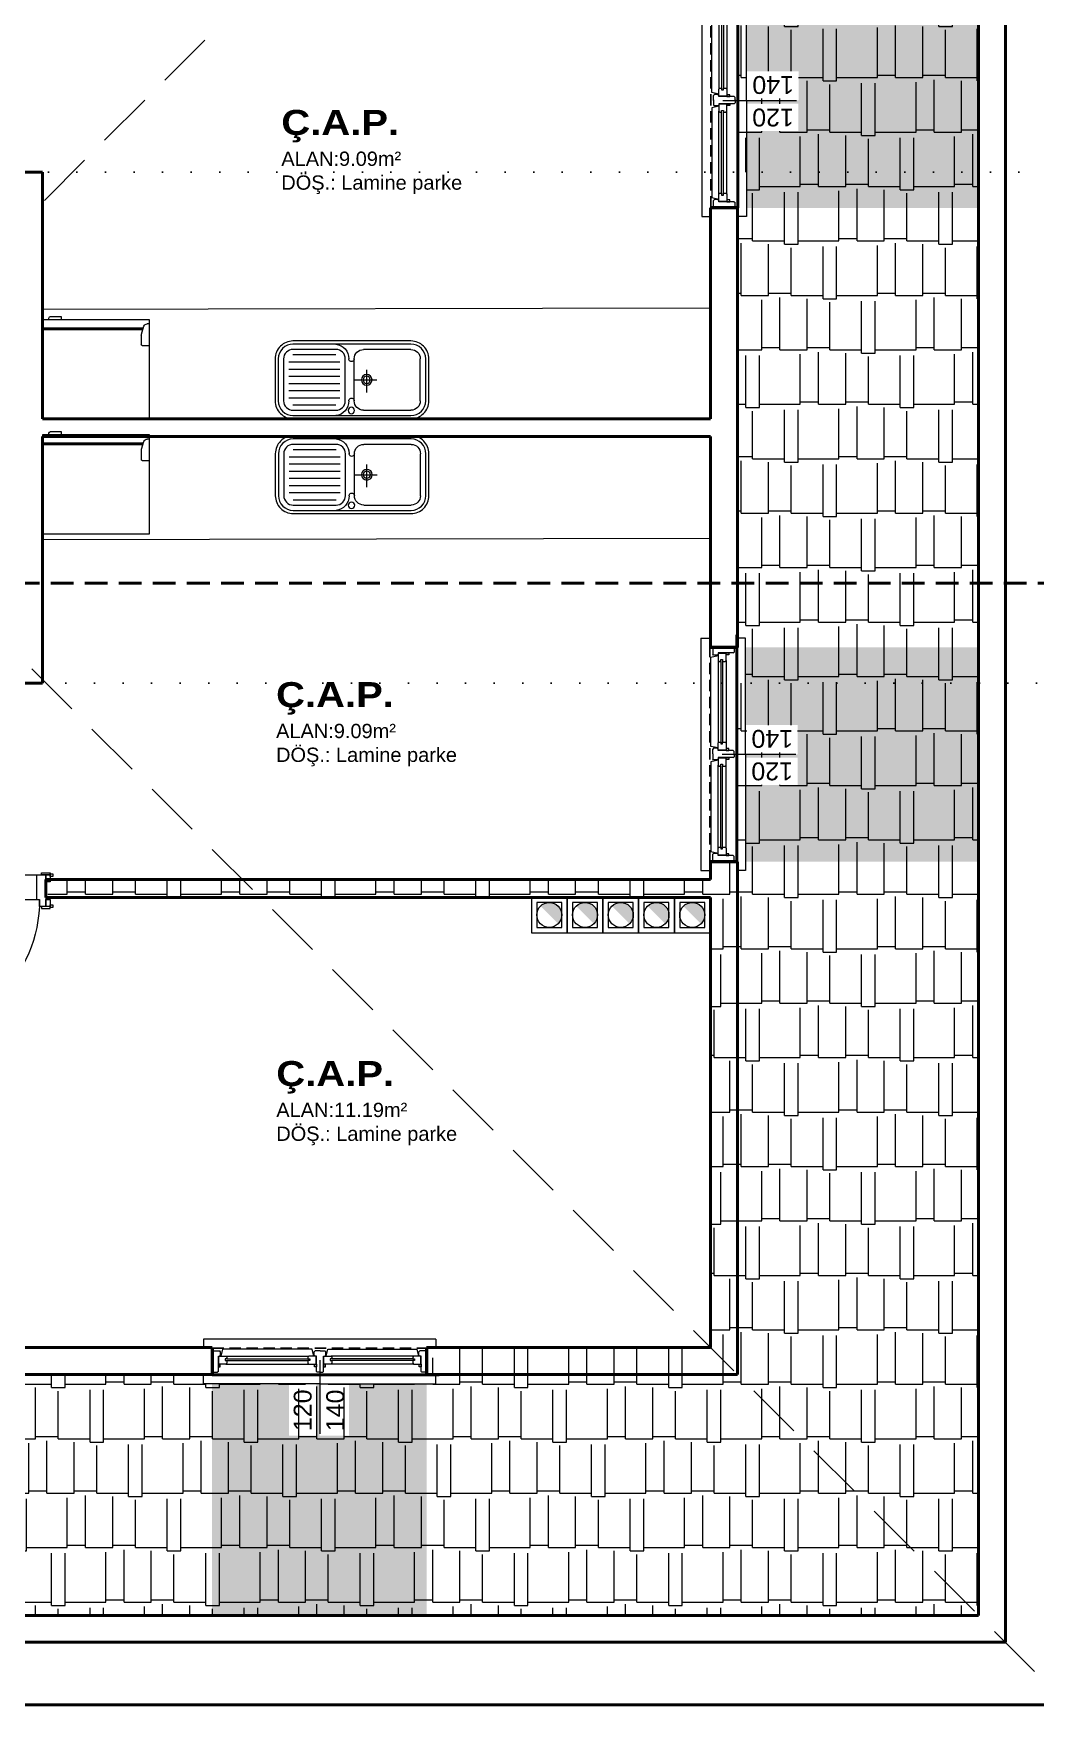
# Model space of a CAD drawing. Header units: millimetres. Extents: x 768 to 14077, y 324 to 18132.
# Drawn here: x 4215 to 4775, y 10309 to 11248 of the extents above; entities that cross this region are included whole.
import ezdxf

# ---------------------------------------------------------------- set-up
doc = ezdxf.new("R2010")
doc.units = ezdxf.units.MM
for name, pattern in [('DASHDOT', [25.4, 12.7, -6.35, 0, -6.35]), ('DOT2', [3.175, 0, -3.175]), ('HIDDEN', [9.525, 6.35, -3.175]), ('HIDDENX2', [19.05, 12.7, -6.35])]:
    doc.linetypes.add(name, pattern=pattern)
for name, color, linetype, lineweight in [('KAPI', 30, 'Continuous', 20), ('SEM_DUVAR1', 136, 'Continuous', 40), ('SEM_hidden', 8, 'HIDDEN', 13), ('SEM_INCE', 8, 'Continuous', 5), ('SEM_KAPI', 30, 'Continuous', 18), ('SEM_KESİK1', 254, 'HIDDENX2', 40), ('SEM_PENCERE', 133, 'Continuous', 13), ('SEM_TEFRIS', 225, 'Continuous', 9), ('SEM_YAZI2', 53, 'Continuous', 9)]:
    doc.layers.add(name, color=color, linetype=linetype, lineweight=lineweight)
doc.layers.add('SANAL', color=11, linetype='HIDDEN')
doc.layers.add('SEM_AKS', color=161, linetype='Continuous')
doc.styles.add('S', font='arial.ttf', dxfattribs={"width": 0.7})
doc.styles.get("Standard").update_dxf_attribs({"font": 'arial.ttf'})

# ---------------------------------------------------------------- blocks, each defined once
blk = doc.blocks.new('kap 1')
at = {"layer": 'SEM_INCE', "ltscale": 0.5}
for p, q in [((8.5, 10), (85, 10)), ((5, -4), (85, -4))]:
    blk.add_line(p, q, dxfattribs=at)
blk.add_arc((8.5, 10), 78, 360, 90, dxfattribs=at)
at = {"layer": 'SEM_KAPI'}
for p in [(85, 10), (86.5, 14)]:
    blk.add_line(p, (86.5, 10), dxfattribs=at)
for points in [[(3.5, 10), (8.5, 10), (8.5, 88), (3.5, 88)], [(-2.5, 14.5), (-2.5, 13), (-4, 13), (-4, 14.5)], [(2.5, 14), (2.5, 15), (-2.5, 15), (-2.5, 14)], [(0, 14), (0, 10), (-2.5, 10), (-2.5, 14)], [(87.5, 14), (87.5, 15), (92.5, 15), (92.5, 14)], [(90, 14), (90, 10), (92.5, 10), (92.5, 14)], [(92.5, 14.5), (92.5, 13), (94, 13), (94, 14.5)], [(0, 0), (0, -4), (-2.5, -4), (-2.5, 0)], [(90, 0), (90, -4), (92.5, -4), (92.5, 0)], [(-2.5, -3), (-2.5, -4.5), (-4, -4.5), (-4, -3)], [(2.5, -4), (2.5, -5), (-2.5, -5), (-2.5, -4)], [(87.5, -4), (87.5, -5), (92.5, -5), (92.5, -4)], [(92.5, -3), (92.5, -4.5), (94, -4.5), (94, -3)]]:
    blk.add_lwpolyline(points, close=True, dxfattribs=at)
for points in [[(5, 71), (4.25, 71), (3.5, 71.75)], [(7, 71), (7.75, 71), (8.5, 71.75)], [(5, 27), (4.25, 27), (3.5, 26.25)], [(7, 27), (7.75, 27), (8.5, 26.25)], [(5, 10), (5, -4), (0, -4), (0, 14), (3.5, 14)], [(85, 10), (85, -4), (90, -4), (90, 14), (86.5, 14)]]:
    blk.add_lwpolyline(points, dxfattribs=at)
at = {"layer": 'SEM_PENCERE'}
for points in [[(5, 25), (5, 73), (7, 73), (7, 25)], [(5.5, 25.5), (5.5, 72.5), (6.5, 72.5), (6.5, 25.5)]]:
    blk.add_lwpolyline(points, close=True, dxfattribs=at)
blk = doc.blocks.new('kapı 90 210')
at = {"layer": 'KAPI', "xscale": -1.140948896087914, "yscale": 1.140948896087914, "zscale": 1.140948896087914, "rotation": 90}
blk.add_blockref('kap 1', (1817.4, 1318.5), dxfattribs=at)
at = {"layer": 'SEM_YAZI2', "style": 'S', "width": 0.7}
blk.add_text('K1 / 90 / 210', height=9, rotation=0, dxfattribs=at).set_placement((1742.4, 1291.9))
blk = doc.blocks.new('VA')
at = {"layer": 'SANAL'}
for p, q in [((21735.95, 8968.79), (21615.95, 8968.81)), ((21735.95, 8953.79), (21615.95, 8953.81))]:
    blk.add_line(p, q, dxfattribs=at)
at = {"layer": 'SEM_DUVAR1'}
for p, q in [((21615.95, 8953.81), (21615.95, 8968.81)), ((21615.95, 8953.81), (21615.95, 8968.81)), ((21615.95, 8953.81), (21615.95, 8968.81)), ((21615.95, 8953.81), (21615.95, 8968.81)), ((21615.95, 8953.81), (21615.95, 8968.81)), ((21615.95, 8953.8), (21615.95, 8968.81)), ((21735.95, 8953.79), (21735.95, 8968.79)), ((21735.95, 8953.79), (21735.95, 8968.79)), ((21735.95, 8953.79), (21735.95, 8968.79)), ((21735.95, 8953.79), (21735.95, 8968.79)), ((21735.95, 8953.79), (21735.95, 8968.79)), ((21735.95, 8953.79), (21735.95, 8968.79)), ((21735.95, 8953.79), (21735.95, 8968.79))]:
    blk.add_line(p, q, dxfattribs=at)
blk.add_lwpolyline([(21609.1, 8968.81), (21615.95, 8968.81)], dxfattribs=at)
at = {"layer": 'SEM_PENCERE'}
for p, q in [((21610.95, 8973.81), (21610.95, 8968.81)), ((21675.83, 8973.8), (21610.95, 8973.81)), ((21675.83, 8973.8), (21740.95, 8973.79)), ((21740.95, 8973.79), (21740.95, 8968.79)), ((21615.95, 8968.81), (21610.95, 8968.81)), ((21615.95, 8968.81), (21615.95, 8962.91)), ((21615.95, 8967.39), (21618.75, 8967.38)), ((21615.95, 8962.91), (21616.25, 8962.91)), ((21615.95, 8962.36), (21615.95, 8953.81)), ((21616.25, 8962.91), (21616.25, 8959.86)), ((21619.25, 8966.88), (21618.75, 8967.38)), ((21619.25, 8966.88), (21619.25, 8958.38)), ((21619.25, 8964.38), (21620.25, 8964.38)), ((21619.25, 8962.88), (21619.25, 8964.38)), ((21620.25, 8962.88), (21619.25, 8962.88)), ((21623.45, 8962.88), (21619.45, 8962.88)), ((21619.45, 8962.88), (21619.45, 8958.38)), ((21620.25, 8964.38), (21620.25, 8962.88)), ((21623.45, 8962.88), (21669.61, 8962.87)), ((21623.95, 8962.38), (21623.45, 8962.88)), ((21623.95, 8960.88), (21623.95, 8962.38)), ((21669.11, 8962.37), (21669.61, 8962.87)), ((21669.11, 8960.87), (21669.11, 8962.37)), ((21669.61, 8962.87), (21673.61, 8962.87)), ((21673.81, 8964.37), (21672.81, 8964.37)), ((21672.81, 8964.37), (21672.81, 8962.87)), ((21672.81, 8962.87), (21673.81, 8962.87)), ((21673.61, 8962.87), (21673.61, 8958.37)), ((21673.81, 8966.87), (21674.31, 8967.37)), ((21673.81, 8966.87), (21673.81, 8958.37)), ((21673.81, 8962.87), (21673.81, 8964.37)), ((21675.71, 8967.37), (21674.31, 8967.37)), ((21675.71, 8967.37), (21675.83, 8967.37)), ((21675.95, 8967.37), (21675.83, 8967.37)), ((21675.95, 8967.37), (21677.35, 8967.37)), ((21677.85, 8966.87), (21677.35, 8967.37)), ((21677.85, 8966.87), (21677.85, 8958.37)), ((21677.85, 8964.37), (21678.85, 8964.37)), ((21677.85, 8962.87), (21677.85, 8964.37)), ((21678.85, 8962.87), (21677.85, 8962.87)), ((21678.05, 8962.87), (21678.05, 8958.37)), ((21682.05, 8962.87), (21678.05, 8962.87)), ((21678.85, 8964.37), (21678.85, 8962.87)), ((21728.45, 8962.86), (21682.05, 8962.87)), ((21682.55, 8962.37), (21682.05, 8962.87)), ((21682.55, 8960.87), (21682.55, 8962.37)), ((21727.95, 8962.36), (21728.45, 8962.86)), ((21727.95, 8960.86), (21727.95, 8962.36)), ((21728.45, 8962.86), (21732.45, 8962.86)), ((21732.65, 8964.36), (21731.65, 8964.36)), ((21731.65, 8964.36), (21731.65, 8962.86)), ((21731.65, 8962.86), (21732.65, 8962.86)), ((21732.45, 8962.86), (21732.45, 8958.36)), ((21732.65, 8966.86), (21733.15, 8967.36)), ((21732.65, 8966.86), (21732.65, 8958.36)), ((21732.65, 8962.86), (21732.65, 8964.36)), ((21735.95, 8967.36), (21733.15, 8967.36)), ((21735.95, 8962.89), (21735.65, 8962.89)), ((21735.65, 8962.89), (21735.65, 8959.84)), ((21735.95, 8968.79), (21735.95, 8962.89)), ((21735.95, 8968.79), (21740.95, 8968.79)), ((21735.95, 8962.34), (21735.95, 8953.79)), ((21615.95, 8953.81), (21610.95, 8953.81)), ((21610.95, 8948.81), (21610.95, 8953.81)), ((21616.25, 8959.86), (21615.95, 8959.86)), ((21615.95, 8955.39), (21619.95, 8955.38)), ((21619.25, 8958.38), (21619.95, 8958.38)), ((21619.45, 8958.38), (21623.45, 8958.38)), ((21619.95, 8958.38), (21620.45, 8957.88)), ((21620.45, 8955.88), (21619.95, 8955.38)), ((21620.45, 8957.88), (21620.45, 8955.88)), ((21621.54, 8954.38), (21620.65, 8958.38)), ((21671.51, 8954.37), (21621.54, 8954.38)), ((21622.95, 8959.88), (21622.95, 8960.88)), ((21622.95, 8960.88), (21623.95, 8960.88)), ((21623.95, 8959.88), (21622.95, 8959.88)), ((21623.45, 8958.38), (21623.95, 8958.88)), ((21623.45, 8958.38), (21669.61, 8958.37)), ((21623.95, 8960.88), (21669.11, 8960.87)), ((21623.95, 8959.88), (21669.11, 8959.87)), ((21623.95, 8958.88), (21623.95, 8959.88)), ((21670.11, 8960.87), (21669.11, 8960.87)), ((21669.11, 8958.87), (21669.11, 8959.87)), ((21669.11, 8959.87), (21670.11, 8959.87)), ((21669.61, 8958.37), (21669.11, 8958.87)), ((21673.61, 8958.37), (21669.61, 8958.37)), ((21670.11, 8959.87), (21670.11, 8960.87)), ((21672.4, 8958.37), (21671.51, 8954.37)), ((21673.11, 8958.37), (21672.61, 8957.87)), ((21672.61, 8957.87), (21672.61, 8955.87)), ((21672.61, 8955.87), (21673.11, 8955.37)), ((21673.81, 8958.37), (21673.11, 8958.37)), ((21675.71, 8955.37), (21673.11, 8955.37)), ((21675.71, 8955.37), (21675.83, 8955.37)), ((21675.95, 8955.37), (21675.83, 8955.37)), ((21675.95, 8955.37), (21678.55, 8955.37)), ((21677.85, 8958.37), (21678.55, 8958.37)), ((21678.05, 8958.37), (21682.05, 8958.37)), ((21678.55, 8958.37), (21679.05, 8957.87)), ((21679.05, 8955.87), (21678.55, 8955.37)), ((21679.05, 8957.87), (21679.05, 8955.87)), ((21679.25, 8958.37), (21680.14, 8954.37)), ((21680.14, 8954.37), (21730.35, 8954.36)), ((21681.55, 8959.87), (21681.55, 8960.87)), ((21681.55, 8960.87), (21682.55, 8960.87)), ((21682.55, 8959.87), (21681.55, 8959.87)), ((21682.05, 8958.37), (21682.55, 8958.87)), ((21728.45, 8958.36), (21682.05, 8958.37)), ((21727.95, 8960.86), (21682.55, 8960.87)), ((21727.95, 8959.86), (21682.55, 8959.87)), ((21682.55, 8958.87), (21682.55, 8959.87)), ((21728.95, 8960.86), (21727.95, 8960.86)), ((21727.95, 8958.86), (21727.95, 8959.86)), ((21727.95, 8959.86), (21728.95, 8959.86)), ((21728.45, 8958.36), (21727.95, 8958.86)), ((21732.45, 8958.36), (21728.45, 8958.36)), ((21728.95, 8959.86), (21728.95, 8960.86)), ((21730.35, 8954.36), (21731.24, 8958.36)), ((21731.95, 8958.36), (21731.45, 8957.86)), ((21731.45, 8957.86), (21731.45, 8955.86)), ((21731.45, 8955.86), (21731.95, 8955.36)), ((21732.65, 8958.36), (21731.95, 8958.36)), ((21735.95, 8955.36), (21731.95, 8955.36)), ((21735.65, 8959.84), (21735.95, 8959.84)), ((21735.95, 8953.79), (21740.95, 8953.79)), ((21740.95, 8948.79), (21740.95, 8953.79)), ((21610.95, 8948.81), (21740.95, 8948.79))]:
    blk.add_line(p, q, dxfattribs=at)
at = {"layer": 'SEM_TEFRIS'}
blk.add_line((21675.95, 8960.62), (21675.96, 9001.83), dxfattribs=at)
for s, p in [('140', (21662.32, 9000.37)), ('120', (21680.53, 9000.3))]:
    blk.add_text(s, height=10, rotation=269.98843, dxfattribs=at).set_placement(p)
blk = doc.blocks.new('Tekab45')
for p, q in [((6.5, 38.75), (33, 38.75)), ((-35.25, 31.75), (-6.75, 31.75)), ((-33, 35.75), (-9, 35.75)), ((1.25, 33.5), (1.25, 10)), ((38.25, 33.5), (38.25, 10)), ((-35.25, 27.75), (-6.75, 27.75)), ((-35.25, 23.75), (-6.75, 23.75)), ((-35.25, 19.75), (-6.75, 19.75)), ((-35.25, 15.75), (-6.75, 15.75)), ((-35.25, 11.75), (-6.75, 11.75)), ((-9, 7.75), (-33, 7.75)), ((33, 4.75), (6.5, 4.75))]:
    blk.add_line(p, q)
at = {"linetype": 'DASHDOT'}
for p, q in [((8.25, 28.75), (8.25, 14.75)), ((1.25, 21.75), (15.25, 21.75))]:
    blk.add_line(p, q, dxfattribs=at)
for points in [[(-33, 43.5), (33, 43.5, -0.414214), (43, 33.5), (43, 10, -0.414214), (33, 0), (-33, 0, -0.414214), (-43, 10), (-43, 33.5, -0.414214)], [(-33, 41.75), (33, 41.75, -0.414214), (41.25, 33.5), (41.25, 10, -0.414214), (33, 1.75), (-33, 1.75, -0.414214), (-41.25, 10), (-41.25, 33.5, -0.414214)], [(-38.25, 33.5, -0.414214), (-33, 38.75), (-9, 38.75, -0.414214), (-3.75, 33.5), (-3.75, 10, -0.414214), (-9, 4.75), (-33, 4.75, -0.414214), (-38.25, 10)]]:
    blk.add_lwpolyline(points, format="xyb", close=True)
at = {"linetype": 'Continuous'}
for centre, radius in [((-0.35, 38.89), 1.8), ((8.25, 21.75), 3), ((8.25, 21.75), 2)]:
    blk.add_circle(centre, radius, dxfattribs=at)
for centre, radius, start, end in [((-9.83, 33.71), 8.08, 358.50572, 84.11151), ((6.5, 33.5), 5.25, 90, 180), ((33, 33.5), 5.25, 0, 90), ((-0.25, 33.5), 1.5, 177.47925, 0), ((-9.83, 9.79), 8.08, 275.88849, 1.49428), ((-0.25, 10), 1.5, 0, 182.52075), ((6.5, 10), 5.25, 180, 270), ((33, 10), 5.25, 270, 0)]:
    blk.add_arc(centre, radius, start, end)
blk = doc.blocks.new('BUZDLB')
for p, q in [((-31.6, 29.2), (33.4, 29.2)), ((-31.6, -30.8), (-31.6, 29.2)), ((33.4, 29.2), (33.4, -30.8)), ((28.4, -21.5), (28.4, -15.8)), ((28.9, -15.3), (33.4, -15.3)), ((33.4, -15.3), (33.4, -28.3)), ((29.3, -24.8), (-31.6, -24.8)), ((29.5, -25.3), (-31.6, -25.3)), ((29.6, -25.8), (-31.6, -25.8)), ((28.5, -22.1), (30, -26.9)), ((33.4, -28.3), (31.9, -28.3)), ((33.4, -30.8), (-31.6, -30.8)), ((-27.6, -30.8), (-27.6, -31.8)), ((-26.6, -32.8), (-20.1, -32.8)), ((-20.1, -32.8), (-20.1, -30.8))]:
    blk.add_line(p, q)
for centre, radius, start, end in [((28.9, -15.8), 0.5, 90, 180), ((30.4, -21.5), 2, 180, 197.1027), ((31.9, -26.3), 2, 197.1027, 270), ((-26.6, -31.8), 1, 180, 270), ((-21.1, -31.8), 1, 270, 270)]:
    blk.add_arc(centre, radius, start, end)

msp = doc.modelspace()

# ---------------------------------------------------------------- hatches: boundary and pattern name
at = {"layer": 'SEM_TEFRIS'}
h = msp.add_hatch(dxfattribs=at)
h.set_pattern_fill('AR-RSHKE', color=256, scale=0.05)
h.set_pattern_definition([(0, (-355.13, 8724.027), (32.385, 15.24), [7.62, -6.35, 8.89, -3.81, 11.43, -5.08]), (0, (-347.51, 8724.662), (32.385, 15.24), [6.35, -24.13, 5.08, -7.62]), (0, (-332.27, 8723.075), (32.385, 15.24), [3.81, -39.37]), (90, (-355.13, 8724.027), (-10.795, 15.24), [14.605, -46.355]), (90, (-347.51, 8724.027), (-10.795, 15.24), [14.2875, -46.6725]), (90, (-341.16, 8724.027), (-10.795, 15.24), [13.335, -47.625]), (90, (-332.27, 8723.075), (-10.795, 15.24), [14.605, -46.355]), (90, (-328.46, 8723.075), (-10.795, 15.24), [14.605, -46.355]), (90, (-317.03, 8724.027), (-10.795, 15.24), [13.97, -46.99])])
h.paths.add_polyline_path([(2106.29, 10492.59), (2046.57, 10492.59), (1986.29, 10492.59), (1986.29, 10362.44), (2106.29, 10362.44)])
h.paths.add_polyline_path([(2047.49, 10463.46), (2047.49, 10491.88), (2062.81, 10491.88), (2062.81, 10463.46)], flags=16)
h.paths.add_polyline_path([(2044.6, 10463.53), (2029.28, 10463.53), (2029.28, 10491.94), (2044.6, 10491.94)], flags=16)
h.paths.add_polyline_path([(1824.7, 10843.85), (1824.7, 10884.39), (1695.43, 10884.39), (1695.43, 10784.44), (1824.7, 10784.44)])
h.paths.add_polyline_path([(1795.58, 10842.94), (1823.99, 10842.94), (1823.99, 10827.62), (1795.58, 10827.62)], flags=16)
h.paths.add_polyline_path([(1795.64, 10845.82), (1795.64, 10861.14), (1824.06, 10861.14), (1824.06, 10845.82)], flags=16)
h.paths.add_polyline_path([(1824.7, 10904.44), (1695.43, 10904.44), (1695.43, 10884.39), (1824.7, 10884.39)])
h.paths.add_polyline_path([(1824.34, 11270.44), (1695.43, 11270.44), (1695.43, 11170.39), (1824.34, 11170.39), (1824.34, 11194.23), (1795.22, 11194.23), (1795.22, 11210.58), (1824.34, 11210.58), (1824.34, 11212.43), (1795.28, 11212.43), (1795.28, 11227.75), (1824.34, 11227.75)])
h.paths.add_polyline_path([(1824.34, 11170.39), (1695.43, 11170.39), (1695.43, 11150.58), (1695.77, 11150.58), (1824.34, 11150.45)])
h.paths.add_polyline_path([(2106.43, 11677.44), (1986.43, 11677.44), (1986.43, 11548.4), (2030.26, 11548.4), (2030.26, 11577.52), (2046.62, 11577.52), (2046.62, 11548.4), (2048.47, 11548.4), (2048.47, 11577.46), (2063.79, 11577.46), (2063.79, 11548.4), (2106.43, 11548.4)])
h.paths.add_polyline_path([(2917.43, 11677.44), (2797.43, 11677.44), (2797.43, 11549.42), (2841.77, 11549.42), (2841.77, 11578.54), (2858.13, 11578.54), (2858.13, 11549.42), (2859.97, 11549.42), (2859.97, 11578.48), (2875.29, 11578.48), (2875.29, 11549.42), (2917.43, 11549.42)])
h.paths.add_polyline_path([(3310.43, 11677.44), (3190.43, 11677.44), (3190.43, 11549.43), (3233.81, 11549.43), (3233.81, 11578.56), (3250.17, 11578.56), (3250.17, 11549.43), (3252.02, 11549.43), (3252.02, 11578.49), (3267.34, 11578.49), (3267.34, 11549.43), (3310.43, 11549.43)])
h.paths.add_polyline_path([(2917.43, 10492.09), (2873.98, 10492.09), (2873.98, 10462.96), (2857.63, 10462.96), (2857.63, 10492.09), (2855.78, 10492.09), (2855.78, 10463.03), (2840.46, 10463.03), (2840.46, 10492.09), (2797.43, 10492.09), (2797.43, 10362.44), (2917.43, 10362.44)])
h.paths.add_polyline_path([(3310.43, 10492.94), (3267.26, 10492.94), (3267.26, 10463.82), (3250.9, 10463.82), (3250.9, 10492.94), (3249.05, 10492.94), (3249.05, 10463.88), (3233.74, 10463.88), (3233.74, 10492.94), (3190.43, 10492.94), (3190.43, 10362.44), (3310.43, 10362.44)])
h.paths.add_polyline_path([(4434.43, 10492.19), (4391.05, 10492.19), (4391.05, 10463.06), (4374.69, 10463.06), (4374.69, 10492.19), (4372.84, 10492.19), (4372.84, 10463.13), (4357.53, 10463.13), (4357.53, 10492.19), (4314.43, 10492.19), (4314.43, 10362.44), (4434.43, 10362.44)])
h.paths.add_polyline_path([(4743.43, 10884.39), (4613.01, 10884.39), (4613.01, 10860.94), (4642.14, 10860.94), (4642.14, 10844.58), (4613.01, 10844.58), (4613.01, 10842.74), (4642.07, 10842.74), (4642.07, 10827.42), (4613.01, 10827.42), (4613.01, 10784.44), (4743.43, 10784.44)])
h.paths.add_polyline_path([(4743.43, 11270.44), (4613.51, 11270.44), (4613.51, 11226.98), (4642.64, 11226.98), (4642.64, 11210.63), (4613.51, 11210.63), (4613.51, 11208.78), (4642.57, 11208.78), (4642.57, 11193.46), (4613.51, 11193.46), (4613.51, 11170.39), (4743.43, 11170.39)])
h.paths.add_polyline_path([(4743.43, 10904.44), (4613.01, 10904.44), (4613.01, 10884.39), (4743.43, 10884.39)])
h.paths.add_polyline_path([(4743.43, 11170.39), (4613.51, 11170.39), (4613.51, 11150.44), (4743.43, 11150.44)])
h.paths.add_polyline_path([(4434.43, 11677.44), (4314.43, 11677.44), (4314.43, 11549.78), (4358.31, 11549.78), (4358.31, 11578.9), (4376.52, 11578.9), (4376.52, 11578.84), (4391.83, 11578.84), (4391.83, 11549.78), (4434.43, 11549.78)])
h = msp.add_hatch(dxfattribs=at)
h.set_pattern_fill('AR-RSHKE', color=256, scale=0.1)
h.set_pattern_definition([(0, (-355.13, 8724.027), (64.77, 30.48), [15.24, -12.7, 17.78, -7.62, 22.86, -10.16]), (0, (-339.89, 8725.297), (64.77, 30.48), [12.7, -48.26, 10.16, -15.24]), (0, (-309.41, 8722.122), (64.77, 30.48), [7.62, -78.74]), (90, (-355.13, 8724.027), (-21.59, 30.48), [29.21, -92.71]), (90, (-339.89, 8724.027), (-21.59, 30.48), [28.575, -93.345]), (90, (-327.19, 8724.027), (-21.59, 30.48), [26.67, -95.25]), (90, (-309.41, 8722.122), (-21.59, 30.48), [29.21, -92.71]), (90, (-301.79, 8722.122), (-21.59, 30.48), [29.21, -92.71]), (90, (-278.93, 8724.027), (-21.59, 30.48), [27.94, -93.98])])
h.paths.add_polyline_path([(4743.43, 11677.44), (4647.43, 11677.44), (4406.43, 11677.44), (4121.43, 11677.44), (4121.43, 11542.44), (4314.43, 11542.44), (4608.43, 11542.44), (4608.43, 11537.44), (4608.43, 11270.46), (4608.57, 11270.46), (4608.57, 11170.39), (4743.43, 11170.39), (4743.43, 11542.44)])
h.paths.add_polyline_path([(4309.67, 11544.78), (4314.67, 11544.78), (4434.67, 11544.78), (4439.67, 11544.78), (4439.67, 11549.78), (4374.55, 11549.78), (4309.67, 11549.78)], flags=16)
h.paths.add_polyline_path([(4391.83, 11578.84), (4391.83, 11550.42), (4376.52, 11550.42), (4376.52, 11578.84)], flags=16)
h.paths.add_polyline_path([(4373.63, 11578.9), (4373.63, 11550.49), (4358.31, 11550.49), (4358.31, 11578.9)], flags=16)
h.paths.add_polyline_path([(4608.51, 11275.63), (4613.51, 11275.63), (4613.51, 11226.98), (4642.64, 11226.98), (4642.64, 11211.67), (4613.51, 11211.67), (4613.51, 11275.63), (4608.51, 11275.63), (4608.51, 11270.63), (4608.51, 11270.63)], flags=16)
h.paths.add_polyline_path([(4614.16, 11208.78), (4642.57, 11208.78), (4642.57, 11193.46), (4614.16, 11193.46)], flags=16)
h.paths.add_polyline_path([(4743.43, 11170.39), (4613.51, 11170.39), (4613.51, 11145.63), (4608.43, 11145.63), (4608.43, 10909.58), (4613.01, 10909.58), (4613.01, 10884.39), (4743.43, 10884.39)])
h.paths.add_polyline_path([(4743.43, 10884.39), (4608.07, 10884.39), (4608.07, 10784.44), (4608.43, 10784.44), (4608.43, 10784.42), (4593.43, 10784.42), (4593.43, 10774.44), (4504.63, 10774.44), (4223.84, 10774.44), (4223.84, 10773.18), (4222.28, 10764.44), (4493.13, 10764.44), (4493.13, 10764.64), (4513.13, 10764.64), (4533.13, 10764.64), (4553.13, 10764.64), (4573.13, 10764.64), (4593.43, 10764.64), (4593.43, 10512.44), (4497.43, 10512.44), (4439.69, 10512.44), (4439.69, 10512.19), (4434.69, 10497.19), (4439.69, 10497.19), (4439.69, 10492.19), (4374.81, 10492.19), (4309.69, 10492.19), (4309.69, 10497.44), (4121.43, 10497.44), (4121.43, 10362.44), (4391.43, 10362.44), (4647.43, 10362.44), (4743.43, 10362.44)])
h.paths.add_polyline_path([(4613.01, 10845.62), (4613.72, 10845.62), (4613.72, 10860.94), (4642.14, 10860.94), (4642.14, 10845.62), (4613.01, 10845.62), (4613.01, 10842.74), (4642.07, 10842.74), (4642.07, 10827.42), (4613.01, 10827.42)], flags=16)
h.paths.add_polyline_path([(4391.05, 10491.48), (4391.05, 10463.06), (4375.73, 10463.06), (4375.73, 10491.48)], flags=0)
h.paths.add_polyline_path([(4372.84, 10491.54), (4372.84, 10463.13), (4357.53, 10463.13), (4357.53, 10491.54)], flags=0)
h.paths.add_polyline_path([(4642.07, 10842.74), (4613.66, 10842.74), (4613.66, 10827.42), (4642.07, 10827.42)], flags=8)
h.paths.add_polyline_path([(4642.14, 10860.94), (4613.72, 10860.94), (4613.72, 10845.62), (4642.14, 10845.62)], flags=8)
h.paths.add_polyline_path([(4372.84, 10463.13), (4372.84, 10491.54), (4357.53, 10491.54), (4357.53, 10463.13)], flags=24)
h.paths.add_polyline_path([(4391.05, 10463.06), (4391.05, 10491.48), (4375.73, 10491.48), (4375.73, 10463.06)], flags=24)
h = msp.add_hatch(color=256, dxfattribs=at)
h.dxf.hatch_style = 1
h.paths.add_polyline_path([(4503.13, 10761.64, 0.198912), (4498.18, 10759.59), (4508.08, 10749.69, 0.668179)])
h = msp.add_hatch(color=256, dxfattribs=at)
h.dxf.hatch_style = 1
h.paths.add_polyline_path([(4523.13, 10761.64, 0.198912), (4518.18, 10759.59), (4528.08, 10749.69, 0.668179)])
h = msp.add_hatch(color=256, dxfattribs=at)
h.dxf.hatch_style = 1
h.paths.add_polyline_path([(4543.13, 10761.64, 0.198912), (4538.18, 10759.59), (4548.08, 10749.69, 0.668179)])
h = msp.add_hatch(color=256, dxfattribs=at)
h.dxf.hatch_style = 1
h.paths.add_polyline_path([(4563.13, 10761.64, 0.198912), (4558.18, 10759.59), (4568.08, 10749.69, 0.668179)])
h = msp.add_hatch(color=256, dxfattribs=at)
h.dxf.hatch_style = 1
h.paths.add_polyline_path([(4583.13, 10761.64, 0.198912), (4578.18, 10759.59), (4588.08, 10749.69, 0.668179)])

# ---------------------------------------------------------------- linework, layer by layer
at = {"layer": 'SEM_AKS', "linetype": 'DOT2', "ltscale": 5}
for p, q in [((5804.38, 11170.39), (1042.98, 11170.39)), ((5766.25, 10884.39), (1124.06, 10884.39))]:
    msp.add_line(p, q, dxfattribs=at)
at = {"layer": 'SEM_DUVAR1'}
for p, q in [((4743.43, 11542.44), (4743.43, 10362.44)), ((4758.43, 11542.44), (4758.43, 10347.44)), ((4608.57, 11270.46), (4608.57, 11150.46)), ((4209.43, 11170.39), (4219.43, 11170.39)), ((4219.43, 11170.39), (4219.43, 11032.44)), ((4593.43, 11032.44), (4593.43, 11150.44)), ((4608.43, 11150.44), (4593.43, 11150.44)), ((4608.57, 11150.46), (4593.57, 11150.46)), ((4608.57, 11150.46), (4593.57, 11150.46)), ((4608.43, 11150.44), (4608.43, 10904.44)), ((4497.43, 11032.44), (4219.43, 11032.44)), ((4497.43, 11032.44), (4593.43, 11032.44)), ((4219.43, 11022.44), (4497.43, 11022.44)), ((4219.43, 11022.44), (4219.43, 10884.39)), ((4593.43, 11022.44), (4497.43, 11022.44)), ((4593.43, 10904.44), (4593.43, 11022.44)), ((4593.07, 10904.42), (4608.07, 10904.42)), ((4608.07, 10904.42), (4593.07, 10904.42)), ((4593.43, 10904.44), (4608.43, 10904.44)), ((4608.07, 10904.42), (4608.07, 10784.42)), ((4219.43, 10884.39), (4209.43, 10884.39)), ((4608.07, 10784.42), (4593.07, 10784.42)), ((4608.07, 10784.42), (4593.07, 10784.42)), ((4593.43, 10774.44), (4593.43, 10784.44)), ((4593.43, 10784.44), (4608.43, 10784.44)), ((4608.43, 10784.44), (4608.43, 10497.44)), ((4221.43, 10774.44), (4504.63, 10774.44)), ((4221.43, 10764.44), (4221.43, 10774.44)), ((4504.63, 10774.44), (4593.43, 10774.44)), ((4221.43, 10764.44), (4497.43, 10764.44)), ((4593.43, 10764.44), (4497.43, 10764.44)), ((4593.43, 10512.44), (4593.43, 10764.44)), ((4121.43, 10512.44), (4314.43, 10512.44)), ((4314.43, 10512.44), (4314.43, 10502.44)), ((4314.53, 10497.13), (4314.53, 10512.13)), ((4314.53, 10497.13), (4314.53, 10512.13)), ((4434.43, 10512.44), (4497.43, 10512.44)), ((4434.43, 10497.44), (4434.43, 10512.44)), ((4434.53, 10512.13), (4434.53, 10497.13)), ((4434.53, 10497.13), (4434.53, 10512.13)), ((4497.43, 10512.44), (4593.43, 10512.44)), ((4314.43, 10502.44), (4314.43, 10497.44)), ((4314.43, 10497.44), (4121.43, 10497.44)), ((4434.53, 10497.13), (4314.53, 10497.13)), ((4512.43, 10497.44), (4434.43, 10497.44)), ((4608.43, 10497.44), (4512.43, 10497.44)), ((4391.43, 10362.44), (4121.43, 10362.44)), ((4391.43, 10362.44), (4647.43, 10362.44)), ((4647.43, 10362.44), (4743.43, 10362.44)), ((4391.43, 10347.44), (4121.43, 10347.44)), ((4391.43, 10347.44), (4662.43, 10347.44)), ((4662.43, 10347.44), (4758.43, 10347.44)), ((4121.43, 10312.44), (4376.43, 10312.44)), ((4121.43, 10312.44), (4376.43, 10312.44)), ((4391.43, 10312.44), (4376.43, 10312.44)), ((4391.43, 10312.44), (4697.43, 10312.44)), ((4697.43, 10312.44), (4793.43, 10312.44))]:
    msp.add_line(p, q, dxfattribs=at)
at = {"layer": 'SEM_hidden', "ltscale": 5}
for p, q in [((4085.93, 11019.94), (4808.43, 11742.44)), ((4808.43, 10297.44), (4085.93, 11019.94))]:
    msp.add_line(p, q, dxfattribs=at)
at = {"layer": 'SEM_KESİK1'}
msp.add_line((5075.09, 10940.29), (928.04, 10940.29), dxfattribs=at)
at = {"layer": 'SEM_TEFRIS'}
for p, q in [((4592.81, 11094.33), (4218.81, 11093.61)), ((4593.43, 10965.33), (4219.43, 10964.61))]:
    msp.add_line(p, q, dxfattribs=at)
for points in [[(4513.13, 10744.64), (4513.13, 10764.64), (4493.13, 10764.64), (4493.13, 10744.64)], [(4510.13, 10747.64), (4510.13, 10761.64), (4496.13, 10761.64), (4496.13, 10747.64)], [(4533.13, 10744.64), (4533.13, 10764.64), (4513.13, 10764.64), (4513.13, 10744.64)], [(4530.13, 10747.64), (4530.13, 10761.64), (4516.13, 10761.64), (4516.13, 10747.64)], [(4553.13, 10744.64), (4553.13, 10764.64), (4533.13, 10764.64), (4533.13, 10744.64)], [(4550.13, 10747.64), (4550.13, 10761.64), (4536.13, 10761.64), (4536.13, 10747.64)], [(4573.13, 10744.64), (4573.13, 10764.64), (4553.13, 10764.64), (4553.13, 10744.64)], [(4570.13, 10747.64), (4570.13, 10761.64), (4556.13, 10761.64), (4556.13, 10747.64)], [(4593.13, 10744.64), (4593.13, 10764.64), (4573.13, 10764.64), (4573.13, 10744.64)], [(4590.13, 10747.64), (4590.13, 10761.64), (4576.13, 10761.64), (4576.13, 10747.64)]]:
    msp.add_lwpolyline(points, close=True, dxfattribs=at)
for centre in [(4503.13, 10754.64), (4523.13, 10754.64), (4543.13, 10754.64), (4563.13, 10754.64), (4583.13, 10754.64)]:
    msp.add_circle(centre, 7, dxfattribs=at)

# ---------------------------------------------------------------- block references
at = {"layer": 'SEM_DUVAR1'}
for p, rotation in [((-4364.66, 32884.76), 270.0115747294115), ((-4365.16, 32518.72), 270.0115747294115), ((26048.83, 19470.36), 180.0115747294116)]:
    msp.add_blockref('VA', p, dxfattribs=dict(at, rotation=rotation))
at = {"layer": 'SEM_DUVAR1', "xscale": 0.8686709205884664, "yscale": 0.8686709205884664, "zscale": 0.8686709205884664, "rotation": 90.000000000021}
msp.add_blockref('kapı 90 210', (5277.5, 9194.45), dxfattribs=at)
at = {"layer": 'SEM_TEFRIS', "xscale": -0.9230769230780426, "yscale": 0.9230769230780426, "zscale": 0.9230769230780426, "rotation": 180}
for p in [(4248.61, 11059.38), (4248.61, 10994.91)]:
    msp.add_blockref('BUZDLB', p, dxfattribs=at)
at = {"layer": 'SEM_TEFRIS', "xscale": -1, "rotation": 180}
for p in [(4392.71, 11075.94), (4392.82, 11022.84)]:
    msp.add_blockref('Tekab45', p, dxfattribs=at)

# ---------------------------------------------------------------- texts
at = {"layer": 'SEM_YAZI2', "char_height": 20, "attachment_point": 7}
for s, insert in [('\\pt0;{\\fArial Black|b0|i0|c162|p34;\\H0.7x;Ç.A.P.\\P\\fArial|b0|i0|c162|p34;\\H0.57143x;ALAN:9.09m²\\P\\ptz;DÖŞ.: Lamine parke}', (4353.17, 11158.17)), ('\\pt0;{\\fArial Black|b0|i0|c162|p34;\\H0.7x;Ç.A.P.\\P\\fArial|b0|i0|c162|p34;\\H0.57143x;ALAN:9.09m²\\P\\ptz;DÖŞ.: Lamine parke}', (4350.24, 10837.82)), ('\\pt0;{\\fArial Black|b0|i0|c162|p34;\\H0.7x;Ç.A.P.\\P\\fArial|b0|i0|c162|p34;\\H0.57143x;ALAN:11.19m²\\P\\ptz;DÖŞ.: Lamine parke}', (4350.36, 10625.69))]:
    msp.add_mtext_dynamic_auto_height_columns(s, width=142.9733, gutter_width=100, height=58.08, count=1, dxfattribs=dict(at, insert=insert))

doc.saveas('drawing.dxf')
